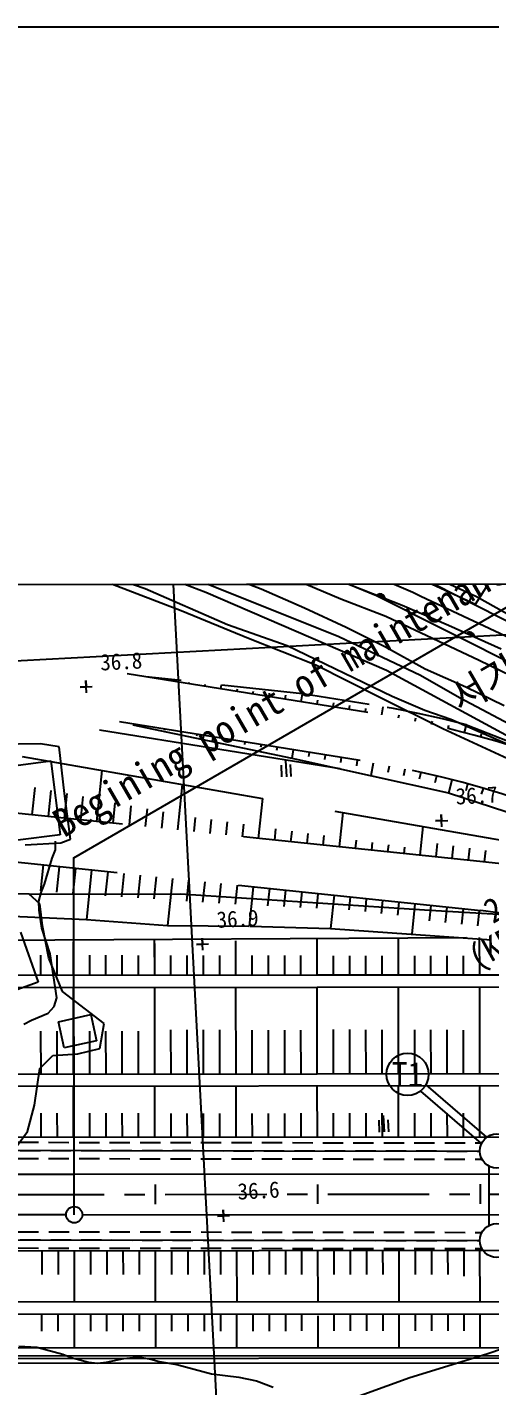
# Model space of a CAD drawing. Header units: millimetres. Extents: x 13158 to 13954, y 1103 to 1807.
# Drawn here: x 13346.4 to 13403.4, y 1452 to 1619.1 of the extents above; entities that cross this region are included whole.
import ezdxf
from ezdxf.enums import TextEntityAlignment as Align
from ezdxf.xclip import XClip

# ---------------------------------------------------------------- set-up
doc = ezdxf.new("R2010")
doc.units = ezdxf.units.MM
doc.header["$LTSCALE"] = 10
doc.header["$MEASUREMENT"] = 0
doc.header["$XCLIPFRAME"] = 2
for name, pattern in [('CENTER', [2, 1.25, -0.25, 0.25, -0.25]), ('DASHEDX2', [1.5, 1, -0.5]), ('HIDDEN', [0.375, 0.25, -0.125])]:
    doc.linetypes.add(name, pattern=pattern)
for name, color, linetype in [('TN-CABL', 4, 'Continuous'), ('TN-MANH', 4, 'Continuous'), ('TT-WIRE-EQPM', 6, 'Continuous'), ('TZ-BASE', 253, 'Continuous'), ('TZ-CABL', 4, 'Continuous')]:
    doc.layers.add(name, color=color, linetype=linetype)
doc.layers.add('TX-PAPR', color=2, linetype='Continuous', plot=False)
doc.styles.add('GR', font='GulimChe.ttf')
doc.styles.get("Standard").update_dxf_attribs({"font": 'GulimChe.ttf'})
doc.linetypes.add('ZIGZAG', pattern='A,0.0001,-0.2,[131,ltypeshp.shx,S=0.2,R=0,X=-0.2,Y=0],-0.4,[131,ltypeshp.shx,S=0.2,R=180,X=0.2,Y=0],-0.2', length=0.8001)

# ---------------------------------------------------------------- blocks, each defined once
blk = doc.blocks.new('JD-DGDHG')
at = {"layer": 'TZ-BASE'}
for p, q in [((118.94, 135.96), (137.52, -213.9)), ((109.96, 41.51), (214.21, 101.83)), ((532.89, 88.53), (-0.06, 60.23)), ((117.46, 85.6, 39), (147.2, 73.77, 39)), ((125.25, 85.39, 38), (151.66, 74.16, 38)), ((142.58, 68.66, 39), (104.46, 83.95, 39)), ((135.77, 83.5, 36.75), (159.38, 72.69, 36.75)), ((145.4, 79.68, 37), (183.86, 60.11, 37)), ((111.31, 77.17, 37), (118.74, 74.61, 37)), ((144.2, 74.95, 38.39), (138.13, 77.74, 38.39)), ((126.2, 74.1, 38), (119.99, 76.51, 38)), ((127.85, 76.61, 37.35), (133, 74.56, 37.35)), ((142.81, 73.32, 39.73), (136.61, 75.95, 39.73)), ((154.88, 75.75, 35.13), (159.49, 73.64, 35.13)), ((159.38, 72.69, 36.75), (161.03, 75.3, 36.75)), ((123.16, 71.88, 37), (114.54, 75.16, 37)), ((118.74, 74.61, 37), (128.85, 70.18, 37)), ((148.43, 64.53, 38), (126.2, 74.1, 38)), ((133, 74.56, 37.35), (138.32, 72.23, 37.35)), ((150.34, 72.53, 38.39), (144.2, 74.95, 38.39)), ((147.2, 73.77, 39), (181.05, 56.75, 39)), ((147.62, 73.94, 38.39), (147.22, 73.76, 38.39)), ((148.22, 73.36, 38.39), (147.22, 73.76, 38.39)), ((147.26, 73.8, 38.39), (147.29, 73.73, 38.39)), ((147.79, 73.91, 38.39), (147.33, 73.71, 38.39)), ((147.33, 73.85, 38.39), (147.4, 73.68, 38.39)), ((147.41, 73.89, 38.39), (147.52, 73.64, 38.39)), ((147.91, 73.87, 38.39), (147.45, 73.67, 38.39)), ((147.5, 73.92, 38.39), (147.64, 73.59, 38.39)), ((148, 73.81, 38.39), (147.57, 73.62, 38.39)), ((147.59, 73.93, 38.39), (147.76, 73.54, 38.39)), ((147.69, 73.93, 38.39), (147.88, 73.5, 38.39)), ((148.07, 73.74, 38.39), (147.69, 73.57, 38.39)), ((147.8, 73.91, 38.39), (148, 73.45, 38.39)), ((148.13, 73.67, 38.39), (147.8, 73.53, 38.39)), ((147.92, 73.86, 38.39), (148.12, 73.4, 38.39)), ((148.17, 73.59, 38.39), (147.92, 73.48, 38.39)), ((148.06, 73.75, 38.39), (148.22, 73.39, 38.39)), ((151.66, 74.16, 38), (152.64, 73.65, 38)), ((152.64, 73.65, 38), (171.64, 64.77, 38)), ((159.49, 73.64, 35.13), (165.01, 70.52, 35.13)), ((131.46, 68.47, 37), (123.16, 71.88, 37)), ((138.32, 72.23, 37.35), (143.46, 69.84, 37.35)), ((148.37, 71.17, 39.73), (142.81, 73.32, 39.73)), ((148.2, 73.5, 38.39), (148.04, 73.43, 38.39)), ((148.22, 73.41, 38.39), (148.16, 73.39, 38.39)), ((156.08, 70.06, 38.39), (150.34, 72.53, 38.39)), ((128.85, 70.18, 37), (136.21, 67.61, 37)), ((154.1, 68.48, 39.73), (148.37, 71.17, 39.73)), ((153.17, 71.65, 38.39), (152.77, 71.49, 38.39)), ((153.76, 71.06, 38.39), (152.77, 71.48, 38.39)), ((152.81, 71.52, 38.39), (152.84, 71.45, 38.39)), ((153.35, 71.62, 38.39), (152.88, 71.44, 38.39)), ((152.89, 71.57, 38.39), (152.96, 71.4, 38.39)), ((152.97, 71.61, 38.39), (153.07, 71.35, 38.39)), ((153.47, 71.57, 38.39), (153, 71.39, 38.39)), ((153.06, 71.64, 38.39), (153.19, 71.3, 38.39)), ((153.55, 71.51, 38.39), (153.12, 71.34, 38.39)), ((153.15, 71.65, 38.39), (153.31, 71.25, 38.39)), ((153.62, 71.44, 38.39), (153.23, 71.28, 38.39)), ((153.25, 71.65, 38.39), (153.42, 71.2, 38.39)), ((153.35, 71.62, 38.39), (153.54, 71.15, 38.39)), ((153.68, 71.37, 38.39), (153.35, 71.23, 38.39)), ((153.47, 71.57, 38.39), (153.66, 71.1, 38.39)), ((153.72, 71.28, 38.39), (153.47, 71.18, 38.39)), ((153.74, 71.2, 38.39), (153.58, 71.13, 38.39)), ((153.61, 71.45, 38.39), (153.76, 71.09, 38.39)), ((153.76, 71.11, 38.39), (153.7, 71.08, 38.39)), ((152.61, 63.9, 39), (142.58, 68.66, 39)), ((143.46, 69.84, 37.35), (148.32, 67.42, 37.35)), ((162.53, 67.17, 38.39), (156.08, 70.06, 38.39)), ((158.67, 69.24, 38.39), (158.27, 69.09, 38.39)), ((159.25, 68.64, 38.39), (158.27, 69.08, 38.39)), ((158.31, 69.12, 38.39), (158.33, 69.05, 38.39)), ((158.85, 69.21, 38.39), (158.38, 69.03, 38.39)), ((158.39, 69.17, 38.39), (158.45, 69, 38.39)), ((158.47, 69.2, 38.39), (158.57, 68.94, 38.39)), ((158.97, 69.16, 38.39), (158.49, 68.98, 38.39)), ((158.56, 69.23, 38.39), (158.68, 68.89, 38.39)), ((159.05, 69.09, 38.39), (158.61, 68.93, 38.39)), ((158.65, 69.24, 38.39), (158.8, 68.84, 38.39)), ((159.12, 69.02, 38.39), (158.73, 68.87, 38.39)), ((158.75, 69.23, 38.39), (158.92, 68.79, 38.39)), ((159.17, 68.95, 38.39), (158.84, 68.82, 38.39)), ((158.85, 69.21, 38.39), (159.03, 68.74, 38.39)), ((159.21, 68.87, 38.39), (158.96, 68.77, 38.39)), ((158.97, 69.15, 38.39), (159.15, 68.68, 38.39)), ((159.24, 68.78, 38.39), (159.07, 68.72, 38.39)), ((159.11, 69.03, 38.39), (159.25, 68.67, 38.39)), ((159.25, 68.69, 38.39), (159.19, 68.66, 38.39)), ((139.75, 65.19, 37), (131.46, 68.47, 37)), ((136.21, 67.61, 37), (149.12, 61.38, 37)), ((148.32, 67.42, 37.35), (153.2, 64.72, 37.35)), ((159.83, 65.76, 39.73), (154.1, 68.48, 39.73)), ((147.6, 61.21, 37), (139.75, 65.19, 37)), ((165.99, 62.79, 39.73), (159.83, 65.76, 39.73)), ((186.54, 43.85, 38), (148.43, 64.53, 38)), ((157.43, 61.15, 39), (152.61, 63.9, 39)), ((153.2, 64.72, 37.35), (158.18, 62.53, 37.35)), ((110.72, 62.49, 36.77), (112.21, 62.57, 36.77)), ((111.46, 62.53, 36.77), (110.72, 62.49, 36.77)), ((111.5, 61.79, 36.77), (111.43, 63.28, 36.77)), ((111.43, 63.28, 36.77), (111.46, 62.53, 36.77)), ((158.18, 62.53, 37.35), (162.91, 60.21, 37.35)), ((155.37, 57.36, 37), (147.6, 61.21, 37)), ((149.12, 61.38, 37), (153.17, 59.64, 37)), ((167.25, 55.96, 39), (157.43, 61.15, 39)), ((153.17, 59.64, 37), (156.33, 58.53, 37)), ((156.33, 58.53, 37), (164.39, 55.01, 37)), ((163.91, 53.42, 37), (155.37, 57.36, 37)), ((105.85, 55.52, 36.68), (98.93, 55.4, 36.68)), ((108.16, 55.16, 36.68), (105.85, 55.52, 36.68)), ((108.81, 49.41, 36.68), (108.16, 55.16, 36.68)), ((136, 53.48, 37.44), (136.11, 51.47, 37.44)), ((101.87, 52.72, 39.02), (107.11, 53.4, 39.02)), ((107.11, 53.4, 39.02), (108.28, 44.33, 39.02)), ((135.45, 52.89, 37.44), (135.52, 51.44, 37.44)), ((136.68, 51.48, 37.44), (136.6, 52.95, 37.44)), ((109.52, 43.77, 36.68), (108.81, 49.41, 36.68)), ((155.26, 45.31, 36.73), (155.18, 46.81, 36.73)), ((155.18, 46.81, 36.73), (155.22, 46.06, 36.73)), ((154.47, 46.02, 36.73), (155.97, 46.1, 36.73)), ((155.22, 46.06, 36.73), (154.47, 46.02, 36.73)), ((108.28, 44.33, 39.02), (103.04, 43.65, 39.02)), ((107.69, 42.47, 37), (107.68, 43.56, 37)), ((108.33, 43.34, 36.68), (109.52, 43.77, 36.68)), ((103.96, 43.07, 36.68), (108.33, 43.34, 36.68)), ((107.3, 41.43, 37), (107.69, 42.47, 37)), ((106.34, 38.24, 37), (107.3, 41.43, 37)), ((110, -2.4), (109.96, 41.52)), ((104.46, 37.04, 36.68), (98.81, 37.06, 36.68)), ((104.46, 37.04, 37.15), (123.07, 37.06, 37.15)), ((105.77, 35.83, 36.68), (104.46, 37.04, 36.68)), ((105.66, 36.15, 37), (105.94, 37.21, 37)), ((105.94, 37.21, 37), (106.34, 38.24, 37)), ((123.07, 37.06, 37.15), (153.09, 35.11, 37.15)), ((105.67, 35.05, 37), (105.66, 36.15, 37)), ((106.08, 33.12, 36.68), (105.77, 35.83, 36.68)), ((153.09, 35.11, 37.15), (182.6, 33.33, 37.15)), ((106, 32.85, 37), (105.67, 35.05, 37)), ((103.37, 32.35, 38.97), (105.55, 26.19, 38.97)), ((107.02, 29.67, 37), (106, 32.85, 37)), ((106.89, 29.15, 36.68), (106.08, 33.12, 36.68)), ((158.26, 31.64), (99.89, 31.33)), ((109.9, 27.07), (109.89, 31.14)), ((119.9, 27.08), (119.89, 31.43)), ((119.9, 27.08), (119.9, 30.95)), ((125.04, 30.84, 36.88), (126.54, 30.92, 36.88)), ((125.79, 30.88, 36.88), (125.04, 30.84, 36.88)), ((125.83, 30.14, 36.88), (125.75, 31.63, 36.88)), ((125.75, 31.63, 36.88), (125.79, 30.88, 36.88)), ((129.9, 27.08), (129.89, 31.3)), ((139.9, 27.09), (139.89, 31.66)), ((139.9, 27.09), (139.89, 31.66)), ((149.9, 27.1), (149.89, 31.67)), ((159.9, 27.11), (159.89, 31.68)), ((105.9, 27.06), (105.9, 29.52)), ((108.57, 25.05, 36.68), (106.89, 29.15, 36.68)), ((107.85, 24.27, 37), (107.02, 29.67, 37)), ((107.9, 27.06), (107.9, 29.51)), ((111.9, 27.07), (111.9, 29.5)), ((113.9, 27.07), (113.9, 29.5)), ((115.9, 27.07), (115.9, 29.5)), ((117.9, 27.07), (117.9, 29.49)), ((121.9, 27.08), (121.9, 29.49)), ((123.9, 27.08), (123.9, 29.48)), ((125.9, 27.08), (125.9, 29.48)), ((127.9, 27.08), (127.9, 29.47)), ((131.9, 27.09), (131.9, 29.47)), ((133.9, 27.09), (133.9, 29.46)), ((135.9, 27.09), (135.9, 29.46)), ((137.9, 27.09), (137.9, 29.46)), ((141.9, 27.09), (141.9, 29.45)), ((143.9, 27.1), (143.9, 29.45)), ((145.9, 27.1), (145.9, 29.44)), ((147.9, 27.1), (147.9, 29.44)), ((151.9, 27.1), (151.9, 29.43)), ((153.9, 27.11), (153.9, 29.43)), ((155.9, 27.11), (155.9, 29.42)), ((157.9, 27.11), (157.9, 29.42)), ((105.55, 26.19, 38.97), (97.79, 23.46, 38.97)), ((109.91, 14.9), (109.9, 25.57)), ((119.91, 14.91), (119.9, 25.58)), ((119.91, 14.91), (119.9, 25.58)), ((129.91, 14.91), (129.9, 25.58)), ((139.91, 14.92), (139.9, 25.59)), ((139.91, 14.92), (139.9, 25.59)), ((149.91, 14.93), (149.9, 25.6)), ((159.91, 14.94), (159.9, 25.61)), ((107.53, 23.21, 37), (107.85, 24.27, 37)), ((111.38, 22.88, 36.68), (108.57, 25.05, 36.68)), ((104.75, 21.54, 37), (106.78, 22.39, 37)), ((106.78, 22.39, 37), (107.53, 23.21, 37)), ((108.07, 21.34, 38.53), (112.06, 22.21, 38.53)), ((113.67, 21.12, 36.68), (111.38, 22.88, 36.68)), ((112.06, 22.21, 38.53), (112.75, 19, 38.53)), ((103.78, 21.02, 37), (104.75, 21.54, 37)), ((105.91, 14.89), (105.9, 20.16)), ((107.91, 14.89), (107.9, 20.17)), ((108.77, 18.14, 38.53), (108.07, 21.34, 38.53)), ((111.91, 14.9), (111.9, 20.17)), ((113.14, 18.05, 36.68), (113.67, 21.12, 36.68)), ((113.91, 14.9), (113.9, 20.17)), ((115.91, 14.9), (115.9, 20.17)), ((117.91, 14.9), (117.9, 20.17)), ((121.91, 14.91), (121.9, 20.35)), ((123.91, 14.91), (123.9, 20.34)), ((125.91, 14.91), (125.9, 20.33)), ((127.91, 14.91), (127.9, 20.33)), ((131.91, 14.92), (131.9, 20.31)), ((133.91, 14.92), (133.9, 20.31)), ((135.91, 14.92), (135.9, 20.3)), ((137.91, 14.92), (137.9, 20.29)), ((141.91, 14.92), (141.9, 20.37)), ((143.91, 14.93), (143.9, 20.36)), ((145.91, 14.93), (145.9, 20.35)), ((147.91, 14.93), (147.9, 20.35)), ((151.91, 14.93), (151.9, 20.33)), ((153.91, 14.94), (153.9, 20.32)), ((155.91, 14.94), (155.9, 20.32)), ((157.91, 14.94), (157.9, 20.31)), ((112.75, 19, 38.53), (108.77, 18.14, 38.53)), ((105.75, 15.6, 36.68), (107.37, 17.18, 36.68)), ((107.37, 17.18, 36.68), (110.46, 17.38, 36.68)), ((110.46, 17.38, 36.68), (113.14, 18.05, 36.68)), ((105.1, 11.06, 36.68), (105.75, 15.6, 36.68)), ((109.92, 7.14), (109.91, 13.44)), ((119.92, 7.15), (119.91, 13.45)), ((119.92, 7.15), (119.91, 13.45)), ((129.92, 7.15), (129.91, 13.45)), ((139.92, 7.16), (139.91, 13.46)), ((139.92, 7.16), (139.91, 13.46)), ((149.92, 7.17), (149.91, 13.47)), ((159.92, 7.18), (159.91, 13.48)), ((104.25, 7.85, 36.68), (105.1, 11.06, 36.68)), ((105.92, 7.13), (105.91, 10.07)), ((107.92, 7.13), (107.91, 10.07)), ((111.92, 7.14), (111.91, 10.08)), ((113.92, 7.14), (113.91, 10.08)), ((115.92, 7.14), (115.91, 10.08)), ((117.92, 7.14), (117.91, 10.08)), ((121.92, 7.15), (121.91, 10.05)), ((123.92, 7.15), (123.91, 10.05)), ((125.92, 7.15), (125.91, 10.06)), ((127.92, 7.15), (127.91, 10.06)), ((131.92, 7.16), (131.91, 10.06)), ((133.92, 7.16), (133.91, 10.06)), ((135.92, 7.16), (135.91, 10.06)), ((137.92, 7.16), (137.91, 10.07)), ((141.92, 7.16), (141.91, 10.07)), ((143.92, 7.17), (143.91, 10.07)), ((145.92, 7.17), (145.91, 10.07)), ((147.92, 7.17), (147.91, 10.08)), ((151.92, 7.17), (151.91, 10.08)), ((153.92, 7.18), (153.91, 10.08)), ((155.92, 7.18), (155.91, 10.08)), ((157.92, 7.18), (157.91, 10.08)), ((147.47, 9.21, 37.44), (147.55, 7.77, 37.44)), ((148.03, 9.81, 37.44), (148.13, 7.8, 37.44)), ((148.7, 7.81, 37.44), (148.62, 9.27, 37.44)), ((99.77, 1.77, 36.68), (104.25, 7.85, 36.68)), ((26.78, 2.52), (109.99, 2.6)), ((109.92, 2.6), (299.97, 2.76)), ((120, -1.09), (120, 1.31)), ((140, -1.08), (140, 1.32)), ((160, -1.06), (160, 1.34)), ((109, -2.4), (77.3, -2.43)), ((111.07, -2.4), (111, -2.4)), ((111.07, -2.4), (299.97, -2.24)), ((127.62, -2.58, 36.57), (129.12, -2.5, 36.57)), ((128.37, -2.54, 36.57), (127.62, -2.58, 36.57)), ((128.41, -3.29, 36.57), (128.33, -1.79, 36.57)), ((128.33, -1.79, 36.57), (128.37, -2.54, 36.57)), ((166.8, -6.81), (0.53, -6.96)), ((106.02, -6.87), (106.02, -9.77)), ((108.02, -6.86), (108.02, -9.77)), ((110.02, -13.16), (110.02, -6.86)), ((112, -6.86), (112.01, -9.77)), ((114, -6.86), (114.01, -9.77)), ((116, -6.86), (116.01, -9.76)), ((118, -6.86), (118.01, -9.76)), ((120.01, -13.15), (120, -6.85)), ((121.99, -6.85), (121.99, -9.76)), ((123.99, -6.85), (123.99, -9.76)), ((125.99, -6.85), (125.99, -9.76)), ((127.99, -6.85), (127.99, -9.75)), ((129.99, -6.84), (130, -13.14)), ((131.99, -6.84), (131.99, -9.75)), ((133.99, -6.84), (133.99, -9.75)), ((135.99, -6.84), (135.99, -9.75)), ((137.99, -6.84), (137.99, -9.74)), ((140.01, -13.14), (140, -6.84)), ((142.01, -9.74), (142, -6.83)), ((144.01, -9.74), (144, -6.83)), ((146.01, -9.74), (146, -6.83)), ((148.01, -9.74), (148, -6.83)), ((150.01, -13.13), (150, -6.83)), ((152.01, -9.73), (152, -6.82)), ((154.01, -9.73), (154, -6.82)), ((156.01, -9.73), (156, -6.82)), ((158.01, -9.97), (158, -6.82)), ((159.94, -13.12), (159.93, -6.82)), ((166.81, -13.11), (0.53, -13.26)), ((139.99, -12.65), (140, -12.65)), ((0.53, -14.72), (167.56, -14.57)), ((106.03, -16.73), (106.03, -14.63)), ((108.03, -16.73), (108.03, -14.63)), ((110.03, -18.76), (110.03, -14.62)), ((112.03, -16.73), (112.03, -14.62)), ((114.03, -16.72), (114.03, -14.62)), ((116.03, -16.72), (116.03, -14.62)), ((118.03, -16.72), (118.03, -14.62)), ((120.03, -18.75), (120.03, -14.61)), ((122.03, -16.71), (122.03, -14.61)), ((124.03, -16.71), (124.03, -14.61)), ((126.03, -16.71), (126.03, -14.61)), ((128.03, -16.71), (128.03, -14.61)), ((130.03, -18.74), (130.03, -14.6)), ((132.03, -16.7), (132.03, -14.6)), ((134.03, -16.7), (134.03, -14.6)), ((136.03, -16.7), (136.03, -14.59)), ((138.03, -16.69), (138.03, -14.59)), ((140.01, -18.73), (140.01, -14.82)), ((142.01, -16.69), (142.01, -14.6)), ((144.01, -16.69), (144.01, -14.6)), ((146.01, -16.68), (146.01, -14.59)), ((148.01, -16.68), (148.01, -14.59)), ((150.01, -18.72), (150.01, -14.59)), ((152.01, -16.68), (152.01, -14.59)), ((154.01, -16.67), (154.01, -14.59)), ((156.01, -16.67), (156.01, -14.59)), ((158.01, -16.67), (158.01, -14.58)), ((159.94, -18.71), (159.94, -14.58)), ((177.62, -13.88, 37), (160.78, -19.53, 37)), ((0.54, -18.86), (166.87, -18.71)), ((103.18, -18.58, 36), (105.39, -18.7, 36)), ((105.39, -18.7, 36), (108.6, -19.54, 36)), ((108.6, -19.54, 36), (109.64, -19.94, 36)), ((109.64, -19.94, 36), (111.76, -20.54, 36)), ((116.1, -20.09, 36), (117.22, -19.96, 36)), ((117.22, -19.96, 36), (118.32, -19.95, 36)), ((118.32, -19.95, 36), (119.41, -20.15, 36)), ((160.78, -19.53, 37), (151.29, -22.44, 37)), ((111.76, -20.54, 36), (112.87, -20.64, 36)), ((112.87, -20.64, 36), (113.96, -20.55, 36)), ((113.96, -20.55, 36), (116.1, -20.09, 36)), ((119.41, -20.15, 36), (120.47, -20.44, 36)), ((120.47, -20.44, 36), (122.64, -20.81, 36)), ((122.64, -20.81, 36), (126.91, -21.98, 36)), ((126.91, -21.98, 36), (130.25, -22.37, 36)), ((130.25, -22.37, 36), (132.43, -22.82, 36)), ((132.43, -22.82, 36), (134.5, -23.61, 36)), ((151.29, -22.44, 37), (139.99, -26.54, 37))]:
    blk.add_line(p, q, dxfattribs=at)
at = {"layer": 'TZ-BASE', "linetype": 'DASHEDX2', "ltscale": 3}
for p, q in [((146.13, 59.37), (74.95, 70.77)), ((145.18, 53.45), (74, 64.85)), ((142.74, 52.45), (73.76, 63.49)), ((160.68, 40.96), (0.47, 57.66)), ((117.22, 57.86), (136.8, 53.76)), ((103.61, 53.95), (142.08, 47.22)), ((136.8, 53.76), (156.06, 49.49)), ((160.05, 34.99), (0.48, 51.63)), ((156.06, 49.49), (174.35, 43.5)), ((142.08, 47.22), (162.59, 43.68))]:
    blk.add_line(p, q, dxfattribs=at)
at = {"layer": 'TZ-BASE', "linetype": 'DASHEDX2'}
for p, q in [((138.09, 61.67), (118.82, 63.75)), ((124.1, 62.9), (124.13, 63.09)), ((126.08, 62.58), (126.11, 62.8)), ((128.05, 62.27), (128.13, 62.75)), ((130.03, 61.95), (130.08, 62.26)), ((132, 61.64), (132.06, 62)), ((133.98, 61.32), (134.05, 61.74)), ((135.95, 61), (136.03, 61.49)), ((137.93, 60.69), (138.09, 61.67)), ((146.29, 60.36), (138.09, 61.67)), ((139.9, 60.37), (139.98, 60.86)), ((141.88, 60.06), (141.96, 60.54)), ((143.85, 59.74), (143.93, 60.21)), ((145.83, 59.42), (145.9, 59.87)), ((147.87, 59.08), (148.04, 60.07)), ((149.91, 58.71), (149.98, 59.08)), ((151.95, 58.31), (152.03, 58.69)), ((121.16, 57.17), (121.18, 57.29)), ((123.13, 56.82), (123.16, 56.98)), ((153.99, 57.87), (154.08, 58.28)), ((156.01, 57.4), (156.11, 57.82)), ((158.03, 56.89), (158.28, 57.86)), ((158.28, 57.86), (173.66, 51.79)), ((125.1, 56.48), (125.13, 56.66)), ((127.02, 55.81), (127.11, 56.34)), ((129.04, 55.79), (129.08, 56.03)), ((131.01, 55.44), (131.05, 55.71)), ((132.98, 55.08), (133.03, 55.4)), ((160.04, 56.36), (160.14, 56.72)), ((134.94, 54.71), (135, 55.08)), ((136.82, 53.76), (136.98, 54.76)), ((138.88, 53.96), (138.95, 54.45)), ((140.84, 53.58), (140.93, 54.13)), ((142.81, 53.21), (142.9, 53.81)), ((144.77, 52.82), (144.88, 53.5)), ((113.41, 52.23), (112.76, 45.96)), ((146.56, 51.6), (146.84, 53.17)), ((148.64, 52.01), (148.79, 52.82)), ((150.56, 51.6), (150.74, 52.43)), ((152.49, 51.2), (152.68, 52.01)), ((105.15, 50.14), (104.8, 46.78)), ((123.29, 50.51), (122.71, 44.92)), ((154.41, 50.75), (154.61, 51.56)), ((156.12, 49.47), (156.53, 51.08)), ((158.23, 49.78), (158.45, 50.57)), ((107.13, 49.77), (106.79, 46.58)), ((109.1, 49.4), (108.78, 46.37)), ((111.07, 49.02), (110.77, 46.16)), ((133.16, 48.78), (132.65, 43.88)), ((160.14, 49.3), (160.36, 50.03)), ((115.01, 48.27), (114.75, 45.75)), ((116.98, 47.9), (116.74, 45.54)), ((118.96, 47.53), (118.73, 45.33)), ((120.93, 47.15), (120.72, 45.13)), ((143.04, 47.06), (142.6, 42.84)), ((124.88, 46.47), (124.7, 44.71)), ((126.86, 46.19), (126.68, 44.5)), ((128.84, 45.91), (128.67, 44.3)), ((130.82, 45.63), (130.66, 44.09)), ((152.91, 45.35), (152.54, 41.81)), ((134.79, 45.06), (134.64, 43.67)), ((136.77, 44.78), (136.63, 43.47)), ((138.75, 44.5), (138.62, 43.26)), ((140.73, 44.22), (140.61, 43.05)), ((144.69, 43.65), (144.59, 42.64)), ((146.67, 43.37), (146.58, 42.43)), ((148.66, 43.08), (148.57, 42.22)), ((150.64, 42.8), (150.56, 42.01)), ((154.53, 41.6), (154.71, 43.26)), ((156.52, 41.39), (156.69, 42.98)), ((158.51, 41.19), (158.67, 42.69)), ((160.5, 40.98), (160.65, 42.41)), ((106.17, 40.61), (105.84, 37.45)), ((108.16, 40.4), (107.83, 37.28)), ((110.15, 40.19), (109.83, 37.11)), ((112.14, 39.99), (111.5, 33.91)), ((114.13, 39.78), (113.82, 36.82)), ((116.12, 39.57), (115.82, 36.69)), ((118.11, 39.37), (117.81, 36.56)), ((120.1, 39.16), (119.81, 36.43)), ((122.08, 38.95), (121.48, 33.18)), ((124.07, 38.74), (123.81, 36.18)), ((126.06, 38.54), (125.8, 36.05)), ((128.05, 38.33), (127.8, 35.92)), ((130.04, 38.12), (129.8, 35.8)), ((132.03, 37.91), (131.53, 33.07)), ((134.02, 37.71), (133.8, 35.6)), ((136.01, 37.5), (135.8, 35.49)), ((138, 37.29), (137.8, 35.39)), ((139.99, 37.08), (139.8, 35.29)), ((141.98, 36.88), (141.55, 32.8)), ((143.97, 36.67), (143.8, 35.08)), ((145.95, 36.46), (145.79, 34.87)), ((147.94, 36.25), (147.78, 34.66)), ((149.93, 36.05), (149.77, 34.45)), ((151.92, 35.84), (151.53, 32.12)), ((153.72, 33.76), (153.91, 35.63)), ((155.71, 33.55), (155.9, 35.43)), ((157.7, 33.35), (157.89, 35.22)), ((101.5, 34.36), (111.5, 33.91)), ((111.5, 33.91), (121.48, 33.18)), ((159.68, 33.13), (159.88, 35.01)), ((121.48, 33.18), (131.6, 33.07)), ((131.6, 33.07), (141.55, 32.8)), ((141.55, 32.8), (151.45, 32.12)), ((151.45, 32.12), (161.35, 31.42))]:
    blk.add_line(p, q, dxfattribs=at)
at = {"layer": 'TZ-BASE', "linetype": 'Continuous'}
for p, q in [((83.97, 27.04), (139.9, 27.09)), ((139.9, 27.09), (166.77, 27.12)), ((83.76, 25.54), (139.9, 25.59)), ((139.9, 25.59), (166.77, 25.62)), ((0.51, 14.8), (139.91, 14.92)), ((0.51, 13.34), (166.78, 13.49)), ((139.91, 14.92), (166.78, 14.95)), ((0.52, 7.04), (165.92, 7.19)), ((0.54, -19.86), (166.82, -19.71)), ((0.54, -20.16), (166.82, -20.01)), ((0.54, -20.76), (173.88, -20.6))]:
    blk.add_line(p, q, dxfattribs=at)
at = {"layer": 'TZ-BASE', "linetype": 'CENTER'}
blk.add_lwpolyline([(0, 0), (101.2, 0.09), (301.2, 0.27), (501.8, 0.44), (700, 0.62)], dxfattribs=at)
at = {"layer": 'TZ-BASE'}
blk.add_circle((110, -2.4), 1, dxfattribs=at)
at = {"layer": 'TZ-BASE', "linetype": 'DASHEDX2', "ltscale": 3}
for centre, radius, start, end in [((-77.75, 675.32), 614.45, 277.88208, 298.62202), ((125.58, -68.99), 130, 43.4009, 80.9023), ((125.58, -68.99), 124, 43.2155, 80.9023), ((150.72, -54.52), 96, 47.2018, 84.0482), ((150.72, -54.52), 90, 47.2003, 84.0482)]:
    blk.add_arc(centre, radius, start, end, dxfattribs=at)
at = {"layer": 'TZ-BASE'}
for centre, start, end in [((147.64, 73.35, 38.39), 1.1057, 135.8659), ((153.18, 71.06, 38.39), 359.3817, 134.1419), ((158.67, 68.65, 38.39), 358.4247, 133.1849)]:
    blk.add_arc(centre, 0.585, start, end, dxfattribs=at)
at = {"layer": 'TZ-BASE', "linetype": 'DASHEDX2'}
blk.add_arc((125.58, -68.99), 131, 75.5431, 80.9023, dxfattribs=at)
at = {"layer": 'TZ-BASE', "linetype": 'Continuous'}
blk.add_text('Begining point of maintenance depot incoming track', height=3.5, rotation=30.0518, dxfattribs=at).set_placement((108.7, 43.89))
blk.add_text('서기(현) 282Km610.00', height=3.5, rotation=30.0518, dxfattribs=at).set_placement((196.3, 81.69), align=Align.RIGHT)
at = {"layer": 'TZ-BASE'}
for s, p in [('36.8', (113.25, 64.52, 32.89)), ('36.7', (157, 48.04, 32.89)), ('36.9', (127.57, 32.87, 32.89)), ('36.6', (130.15, -0.55, 32.89))]:
    blk.add_text(s, height=2, rotation=3.0398, dxfattribs=at).set_placement(p)
blk = doc.blocks.new('JD-DFHD6DFH8')
at = {"layer": 'TZ-BASE', "style": 'GR'}
for s, p in [('282K662', (161.44, 108.33)), ('(KPR294K506)', (159.51, 102.66))]:
    blk.add_text(s, height=3, rotation=29.2387, dxfattribs=at).set_placement(p)

msp = doc.modelspace()

# ---------------------------------------------------------------- linework, layer by layer
at = {"layer": 'TN-CABL', "linetype": 'ZIGZAG', "ltscale": 0.5}
for points in [[(13304.34, 1480.98), (13402.16, 1480.84)], [(13304.35, 1469.98), (13402.17, 1469.84)]]:
    msp.add_lwpolyline(points, dxfattribs=at)
at = {"layer": 'TN-MANH'}
for centre in [(13404.26, 1480.84), (13404.27, 1469.84)]:
    msp.add_circle(centre, 2.1, dxfattribs=at)
at = {"layer": 'TT-WIRE-EQPM'}
msp.add_circle((13393.26, 1490.28), 2.6, dxfattribs=at)
at = {"layer": 'TX-PAPR'}
msp.add_lwpolyline([(13157.89, 1103.05), (13953.89, 1103.05), (13953.89, 1619.05), (13157.89, 1619.05)], close=True, dxfattribs=at)
msp.add_lwpolyline([(13242.17, 1550.41), (13242.31, 1400.41), (13942.31, 1401.02), (13942.17, 1551.02), (13242.17, 1550.41)], dxfattribs=at)
at = {"layer": 'TZ-CABL', "linetype": 'ByBlock'}
for p, q in [((13403.03, 1482.55), (13395.56, 1488.97)), ((13402.38, 1481.79), (13394.91, 1488.21))]:
    msp.add_line(p, q, dxfattribs=at)
at = {"layer": 'TZ-CABL', "linetype": 'HIDDEN'}
for points in [[(13304.09, 1481.98), (13402.41, 1481.84)], [(13304.34, 1480.98), (13402.16, 1480.84)], [(13304.08, 1479.98), (13402.41, 1479.84)], [(13304.1, 1470.98), (13402.42, 1470.84)], [(13304.09, 1468.98), (13402.42, 1468.84)], [(13304.35, 1469.98), (13402.17, 1469.84)]]:
    msp.add_lwpolyline(points, dxfattribs=at)
at = {"layer": 'TZ-CABL'}
msp.add_lwpolyline([(13403.26, 1478.99), (13403.27, 1471.69)], dxfattribs=at)

# ---------------------------------------------------------------- block references
at = {"layer": 'TZ-BASE'}
ref = msp.add_blockref('JD-DGDHG', (13242.24, 1475.41), dxfattribs=at)
XClip(ref).set_block_clipping_path([(-0.0683160481, 74.9999689185), (0.0639064394, -74.9999728055), (700.0636344835, -74.3829345312), (699.9314119962, 75.6170071928)])
msp.add_blockref('JD-DFHD6DFH8', (13242.31, 1400.41), dxfattribs=at)

# ---------------------------------------------------------------- texts
at = {"layer": 'TT-WIRE-EQPM'}
msp.add_text('T1', height=3, rotation=0, dxfattribs=at).set_placement((13393.26, 1490.28), align=Align.MIDDLE)

doc.saveas('drawing.dxf')
